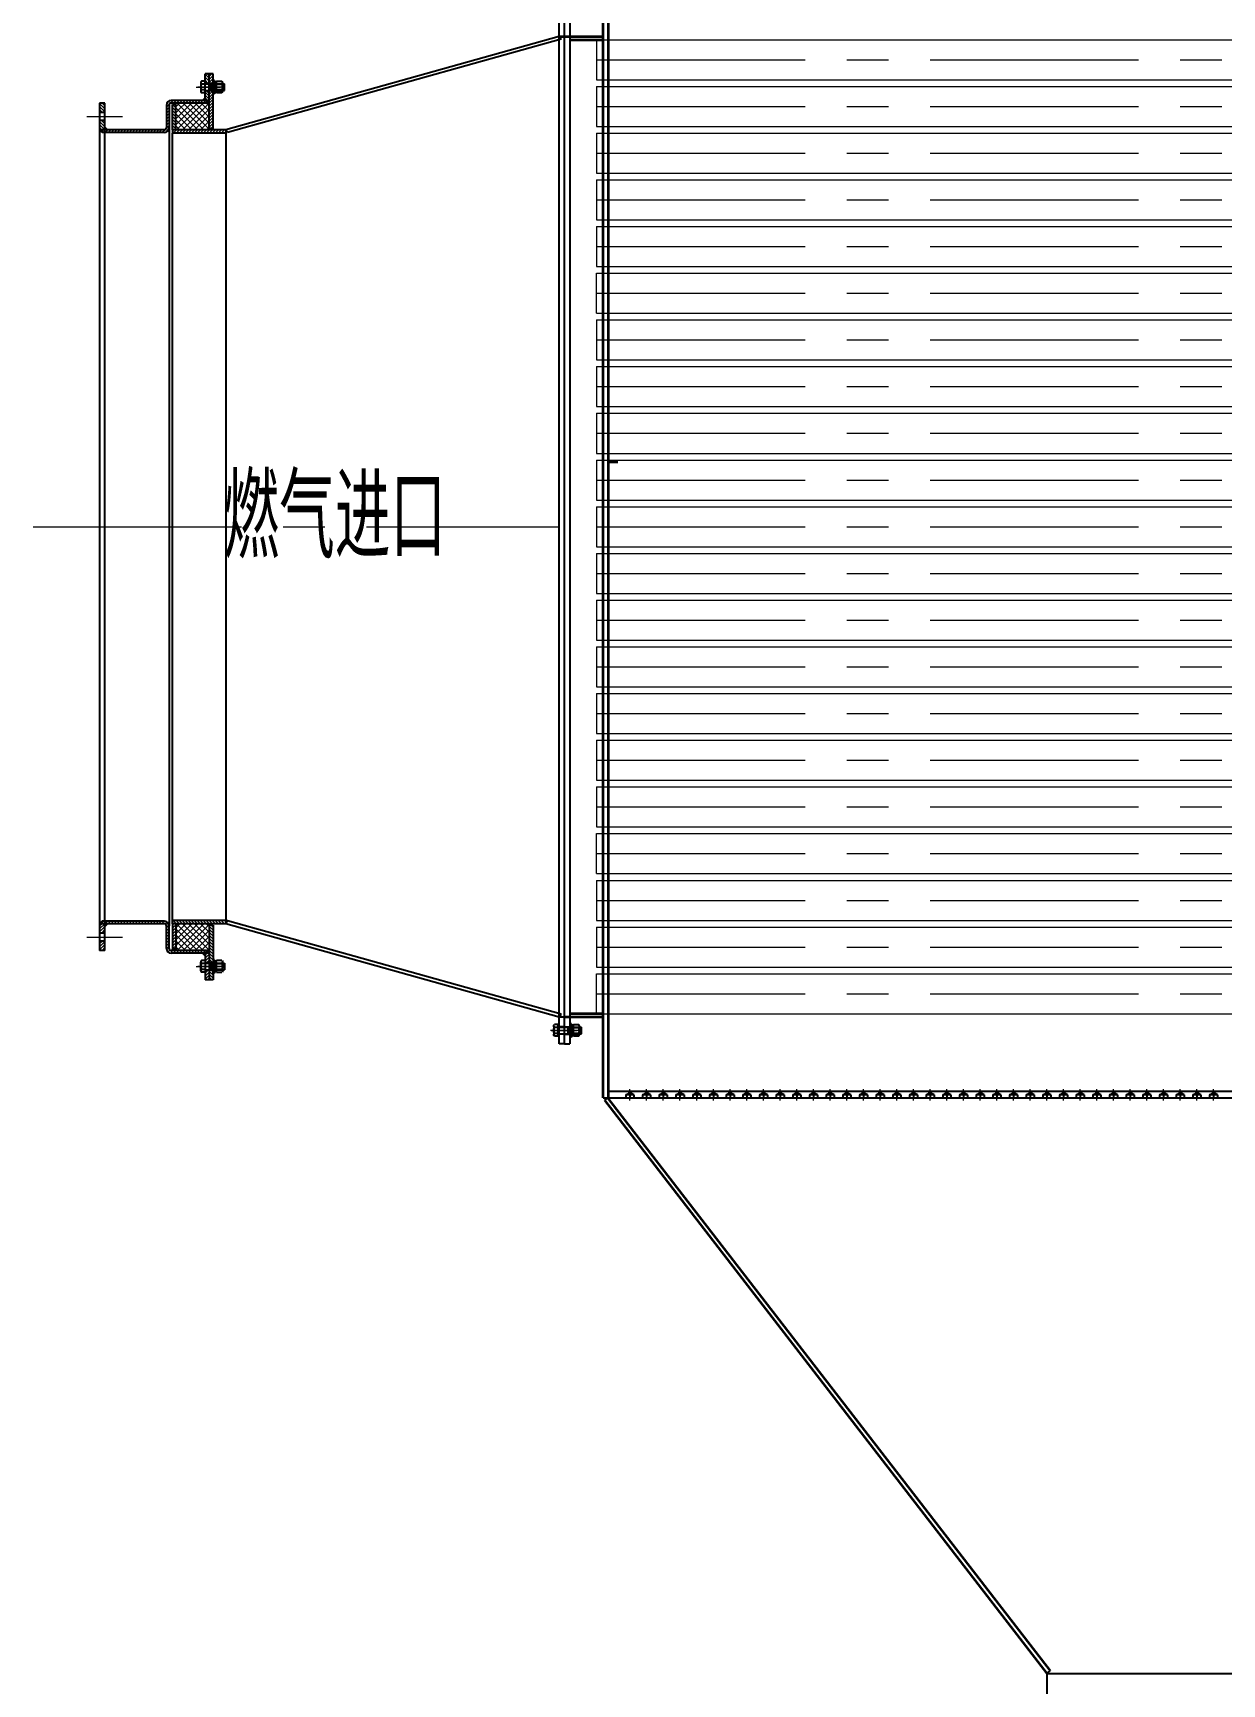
# Model space of a CAD drawing. Header units: millimetres. Extents: x -5488 to 14225, y -250 to 10250.
# Drawn here: x 5957 to 7739, y 1712 to 4187 of the extents above; entities that cross this region are included whole.
import ezdxf

# ---------------------------------------------------------------- set-up
doc = ezdxf.new("R2010")
doc.units = ezdxf.units.MM
doc.header["$LTSCALE"] = 250
doc.linetypes.add('CENTER', pattern=[2, 1.25, -0.25, 0.25, -0.25])
doc.linetypes.add('DASHED', pattern=[0.75, 0.5, -0.25])
doc.layers.get('0').update_dxf_attribs({"lineweight": 25})
for name, color, linetype, lineweight in [('1轮廓实线层', 7, 'Continuous', 25), ('2细线层', 4, 'Continuous', 9), ('3中心线层', 1, 'CENTER', 15), ('4虚线层', 6, 'DASHED', 9), ('5剖面线层', 2, 'Continuous', 9), ('6文字层', 3, 'Continuous', 20), ('EB0', 7, 'Continuous', 35)]:
    doc.layers.add(name, color=color, linetype=linetype, lineweight=lineweight)
doc.styles.add('PC_TEXTSTYLE', font='isocp.shx', dxfattribs={"width": 0.8, "bigfont": 'hzfs.shx'})
pattern_1 = [(45, (5, -105), (-2.245064, 2.245064), [])]
pattern_2 = [(135, (5, -105), (-2.245064, -2.245064), [])]
pattern_3 = [(315, (5, 6998.0725), (-2.245064, -2.245064), [])]
pattern_4 = [(225, (5, 6998.0725), (-2.245064, 2.245064), [])]

# ---------------------------------------------------------------- blocks, each defined once
blk = doc.blocks.new('*U437')
at = {"layer": '1轮廓实线层'}
for p, q in [((-10, -2), (-10, 0)), ((-10, 0), (0, 0)), ((10, 0), (0, 0)), ((10, -2), (10, 0)), ((0, -2), (-10, -2)), ((0, -2), (10, -2))]:
    blk.add_line(p, q, dxfattribs=at)
at = {"layer": '3中心线层'}
blk.add_line((0, -4.1), (0, 1.8), dxfattribs=at)
at = {"layer": '4虚线层'}
for p, q in [((-5.5, -2), (-5.5, 0)), ((5.5, -2), (5.5, 0))]:
    blk.add_line(p, q, dxfattribs=at)
blk = doc.blocks.new('*U438')
blk.add_line((-7.7, -2.6), (-7.7, -1.3))
at = {"layer": '1轮廓实线层'}
for p, q in [((-7.7, -2.6), (-7.7, 0)), ((-7.7, 0), (0.6, 0)), ((0, -2.6), (-0.7, 0)), ((7.7, 0), (0.6, 0)), ((0.6, 0), (1.3, -2.6)), ((7.7, -2.6), (7.7, 0)), ((0, -2.6), (-7.7, -2.6)), ((0, -2.6), (7.7, -2.6))]:
    blk.add_line(p, q, dxfattribs=at)
at = {"layer": '3中心线层'}
blk.add_line((0, -4.7), (0, 2.1), dxfattribs=at)
at = {"layer": '4虚线层'}
for p, q in [((-5.1, -2.6), (-5.1, 0)), ((5.1, -2.6), (5.1, 0))]:
    blk.add_line(p, q, dxfattribs=at)
blk = doc.blocks.new('*U439')
for p, q in [((-6.6, 0), (6.6, 0)), ((-8.8, -8.8), (-8.8, -0.7)), ((6.6, -9.5), (-6.6, -9.5)), ((-4.4, -8.8), (-4.4, -0.7)), ((4.4, -8.8), (4.4, -0.7)), ((8.8, -0.7), (8.8, -8.8))]:
    blk.add_line(p, q)
for centre, radius, start, end in [((-6.6, -3.7), 3.75, 54.0904, 125.9096), ((-6.6, -5.8), 3.75, 234.0904, 305.9096), ((0, -13.9), 13.9, 71.5934, 108.4066), ((0, 4.4), 13.9, 251.5934, 288.4066), ((6.6, -3.7), 3.75, 54.0904, 125.9096), ((6.6, -5.8), 3.75, 234.0904, 305.9096)]:
    blk.add_arc(centre, radius, start, end)
at = {"layer": '3中心线层'}
blk.add_line((0, -9.5), (0, 0), dxfattribs=at)
blk = doc.blocks.new('axx')
at = {"layer": '1轮廓实线层'}
for p, q in [((6634.3, 4411.5), (6634.3, 4418.1)), ((6634.3, 4404.9), (6634.3, 4411.5)), ((6640.7, 4420.3), (6635.3, 4420.3)), ((6640.7, 4415.9), (6635.3, 4415.9)), ((6640.7, 4407.1), (6635.3, 4407.1)), ((6640.7, 4420.3), (6640.7, 4402.7)), ((6640.7, 4416.5), (6675.7, 4416.5)), ((6640.7, 4406.5), (6675.7, 4406.5)), ((6655.7, 4416.5), (6655.7, 4406.5)), ((6675.7, 4416.5), (6675.7, 4406.5)), ((6640.7, 4402.7), (6635.3, 4402.7))]:
    blk.add_line(p, q, dxfattribs=at)
for centre, radius, start, end in [((6637.3, 4418.1), 3, 132.8267, 227.1733), ((6644.8, 4411.5), 10.6, 155.3704, 204.6296), ((6637.3, 4404.9), 3, 132.8267, 227.1733)]:
    blk.add_arc(centre, radius, start, end, dxfattribs=at)
at = {"layer": '2细线层'}
for p, q in [((6655.7, 4415.5), (6675.7, 4415.5)), ((6655.7, 4407.5), (6675.7, 4407.5))]:
    blk.add_line(p, q, dxfattribs=at)
at = {"layer": '3中心线层'}
for p, q in [((6657.9, 4411.5), (6629.7, 4411.5)), ((6657.9, 4411.5), (6629.7, 4411.5)), ((6657.9, 4411.5), (6629.7, 4411.5)), ((6657.9, 4411.5), (6629.7, 4411.5)), ((6630.4, 4411.5), (6669.5, 4411.5)), ((6641.5, 4411.5), (6669.6, 4411.5)), ((6641.5, 4411.5), (6669.6, 4411.5)), ((6641.5, 4411.5), (6669.6, 4411.5)), ((6641.5, 4411.5), (6669.6, 4411.5))]:
    blk.add_line(p, q, dxfattribs=at)
at = {"layer": '4虚线层'}
for p, q in [((6650.7, 4417.5), (6640.7, 4417.5)), ((6650.7, 4417.5), (6640.7, 4417.5)), ((6650.7, 4405.5), (6640.7, 4405.5)), ((6650.7, 4405.5), (6640.7, 4405.5)), ((6650.7, 4417.5), (6658.7, 4417.5)), ((6650.7, 4417.5), (6658.7, 4417.5)), ((6650.7, 4405.5), (6658.7, 4405.5)), ((6650.7, 4405.5), (6658.7, 4405.5))]:
    blk.add_line(p, q, dxfattribs=at)
at = {"xscale": -1, "rotation": 90}
for name, p in [('*U437', (6658.7, 4411.5)), ('*U438', (6660.7, 4411.5)), ('*U439', (6663.3, 4411.5))]:
    blk.add_blockref(name, p, dxfattribs=at)

msp = doc.modelspace()

# ---------------------------------------------------------------- hatches: boundary and pattern name
at = {"layer": '2细线层'}
h = msp.add_hatch(dxfattribs=at)
h.set_pattern_fill('ANSI37', color=256, scale=2, style=0)
h.set_pattern_definition([(45, (5, -105), (-4.490128, 4.490128), []), (135, (5, -105), (-4.490128, -4.490128), [])])
h.paths.add_polyline_path([(6220.69, 4041.54), (6220.69, 4043.54), (6220.69, 4081.54), (6216.69, 4081.54), (6191.02, 4081.54), (6177.52, 4073.49), (6170.69, 4069.22), (6170.69, 4041.54)])
h.paths.add_polyline_path([(6188.38, 4081.54), (6170.69, 4081.54), (6170.69, 4079.54), (6170.69, 4070.46)], flags=17)
h.paths.add_polyline_path([(6190.37, 4081.54), (6188.38, 4081.54), (6170.69, 4070.46), (6170.69, 4069.42), (6177.52, 4073.49)])
h.paths.add_polyline_path([(6191.02, 4081.54), (6190.37, 4081.54), (6177.52, 4073.49)], flags=17)
h = msp.add_hatch(dxfattribs=at)
h.set_pattern_fill('ANSI37', color=256, scale=2, style=0)
h.set_pattern_definition([(315, (5, 6998.0725), (-4.490128, -4.490128), []), (225, (5, 6998.0725), (-4.490128, 4.490128), [])])
h.paths.add_polyline_path([(6220.69, 2851.54), (6220.69, 2849.54), (6220.69, 2811.54), (6216.69, 2811.54), (6191.02, 2811.54), (6177.52, 2819.58), (6170.69, 2823.86), (6170.69, 2851.54)])
h.paths.add_polyline_path([(6188.38, 2811.54), (6170.69, 2811.54), (6170.69, 2813.54), (6170.69, 2822.62)], flags=17)
h.paths.add_polyline_path([(6190.37, 2811.54), (6188.38, 2811.54), (6170.69, 2822.62), (6170.69, 2823.65), (6177.52, 2819.58)])
h.paths.add_polyline_path([(6191.02, 2811.54), (6190.37, 2811.54), (6177.52, 2819.58)], flags=17)
at = {"layer": '5剖面线层'}
h = msp.add_hatch(dxfattribs=at)
h.set_pattern_fill('ANSI31', color=256, angle=90, style=0)
h.set_pattern_definition(pattern_2)
h.paths.add_polyline_path([(6220.69, 4099.22), (6214.69, 4095.64), (6214.69, 4085.54), (6220.69, 4085.54)])
h.paths.add_polyline_path([(6220.69, 4099.22), (6220.69, 4099.54), (6219.11, 4099.54), (6214.69, 4096.77), (6214.69, 4096.74), (6214.69, 4095.64)])
h.paths.add_polyline_path([(6219.11, 4099.54), (6217.12, 4099.54), (6214.69, 4098.02), (6214.69, 4096.77)], flags=17)
h.paths.add_polyline_path([(6217.12, 4099.54), (6214.69, 4099.54), (6214.69, 4098.02)], flags=16)
h.paths.add_polyline_path([(6220.69, 4125.54), (6214.69, 4125.54), (6214.69, 4111.54), (6220.69, 4111.54)])
h = msp.add_hatch(dxfattribs=at)
h.set_pattern_fill('ANSI31', color=256, style=0)
h.set_pattern_definition(pattern_1)
h.paths.add_polyline_path([(6226.69, 4125.54), (6220.69, 4125.54), (6220.69, 4111.54), (6224.69, 4111.54), (6226.69, 4111.54), (6226.69, 4115.54)])
h.paths.add_polyline_path([(6226.69, 4099.54), (6224.69, 4099.54), (6220.93, 4099.54), (6220.69, 4099.4), (6220.69, 4043.54), (6226.69, 4043.54)])
h = msp.add_hatch(dxfattribs=at)
h.set_pattern_fill('ANSI31', color=256, style=0)
h.set_pattern_definition(pattern_1)
h.paths.add_polyline_path([(6160.69, 4044.54), (6160.69, 4062.95), (6156.69, 4060.45), (6156.69, 4044.54, -0.4142136), (6153.69, 4041.54), (6126.49, 4041.54), (6120.11, 4037.54), (6153.69, 4037.54, 0.4142136)])
h.paths.add_polyline_path([(6123.9, 4041.54), (6064.69, 4041.54), (6064.69, 4037.54), (6117.19, 4037.54)])
h.paths.add_polyline_path([(6126.49, 4041.54), (6124.52, 4041.54), (6118.14, 4037.54), (6120.11, 4037.54)])
h.paths.add_polyline_path([(6124.52, 4041.54), (6123.9, 4041.54), (6117.19, 4037.54), (6118.14, 4037.54)])
h.paths.add_polyline_path([(6160.69, 4078.54, -0.4142136), (6163.69, 4081.54), (6188.38, 4081.54), (6194.77, 4085.54), (6163.69, 4085.54, 0.4142136), (6156.69, 4078.54), (6156.69, 4061.69), (6160.69, 4064.19)])
h.paths.add_polyline_path([(6216.69, 4085.54), (6197.73, 4085.54), (6191.02, 4081.54), (6216.69, 4081.54)])
h.paths.add_polyline_path([(6196.76, 4085.54), (6194.77, 4085.54), (6188.38, 4081.54), (6190.37, 4081.54)])
h.paths.add_polyline_path([(6197.73, 4085.54), (6196.76, 4085.54), (6190.37, 4081.54), (6191.02, 4081.54)])
h.paths.add_polyline_path([(6160.69, 4062.95), (6160.69, 4063.46), (6156.69, 4061.08), (6156.69, 4060.45)])
h.paths.add_polyline_path([(6160.69, 4063.46), (6160.69, 4064.19), (6156.69, 4061.69), (6156.69, 4061.08)])
for points in [[(6210.69, 4085.54), (6214.69, 4085.54), (6214.69, 4089.54)], [(6216.69, 4081.54), (6220.69, 4085.54), (6216.69, 4085.54)], [(6060.69, 4041.54), (6056.69, 4041.54), (6060.69, 4037.54)], [(6064.69, 4041.54), (6068.69, 4041.54), (6064.69, 4045.54)], [(6060.69, 2855.54), (6056.69, 2851.54), (6060.69, 2851.54)], [(6064.69, 2851.54), (6068.69, 2851.54), (6064.69, 2847.54)], [(6210.69, 2807.54), (6214.69, 2807.54), (6214.69, 2803.54)], [(6216.69, 2807.54), (6220.69, 2807.54), (6216.69, 2811.54)]]:
    msp.add_hatch(color=256, dxfattribs=at).paths.add_polyline_path(points)
h = msp.add_hatch(dxfattribs=at)
h.set_pattern_fill('ANSI31', color=256, angle=90, style=0)
h.set_pattern_definition(pattern_2)
h.paths.add_polyline_path([(6064.69, 4055.54), (6056.69, 4055.54), (6056.69, 4041.54), (6064.69, 4041.54), (6064.69, 4045.54)])
h.paths.add_polyline_path([(6064.69, 4081.54), (6056.69, 4081.54), (6056.69, 4067.54), (6064.69, 4067.54)])
h = msp.add_hatch(dxfattribs=at)
h.set_pattern_fill('ANSI31', color=256, angle=90, style=0)
h.set_pattern_definition(pattern_2)
h.paths.add_polyline_path([(6170.69, 4079.54), (6165.69, 4079.54), (6165.69, 4041.54), (6170.69, 4041.54)])
h = msp.add_hatch(dxfattribs=at)
h.set_pattern_fill('ANSI31', color=256, style=0)
h.set_pattern_definition(pattern_1)
h.paths.add_polyline_path([(6165.69, 4041.54), (6165.69, 4036.54), (6245.69, 4036.54), (6245.69, 4041.54)])
h = msp.add_hatch(dxfattribs=at)
h.set_pattern_fill('ANSI31', color=256, angle=90, style=0)
h.set_pattern_definition(pattern_4)
h.paths.add_polyline_path([(6064.69, 2837.54), (6056.69, 2837.54), (6056.69, 2851.54), (6064.69, 2851.54), (6064.69, 2847.54)])
h.paths.add_polyline_path([(6064.69, 2811.54), (6056.69, 2811.54), (6056.69, 2825.54), (6064.69, 2825.54)])
h = msp.add_hatch(dxfattribs=at)
h.set_pattern_fill('ANSI31', color=256, style=0)
h.set_pattern_definition(pattern_3)
h.paths.add_polyline_path([(6160.69, 2848.54), (6160.69, 2830.12), (6156.69, 2832.62), (6156.69, 2848.54, 0.4142136), (6153.69, 2851.54), (6126.49, 2851.54), (6120.11, 2855.54), (6153.69, 2855.54, -0.4142136)])
h.paths.add_polyline_path([(6123.9, 2851.54), (6064.69, 2851.54), (6064.69, 2855.54), (6117.19, 2855.54)])
h.paths.add_polyline_path([(6126.49, 2851.54), (6124.52, 2851.54), (6118.14, 2855.54), (6120.11, 2855.54)])
h.paths.add_polyline_path([(6124.52, 2851.54), (6123.9, 2851.54), (6117.19, 2855.54), (6118.14, 2855.54)])
h.paths.add_polyline_path([(6160.69, 2814.54, 0.4142136), (6163.69, 2811.54), (6188.38, 2811.54), (6194.77, 2807.54), (6163.69, 2807.54, -0.4142136), (6156.69, 2814.54), (6156.69, 2831.38), (6160.69, 2828.88)])
h.paths.add_polyline_path([(6216.69, 2807.54), (6197.73, 2807.54), (6191.02, 2811.54), (6216.69, 2811.54)])
h.paths.add_polyline_path([(6196.76, 2807.54), (6194.77, 2807.54), (6188.38, 2811.54), (6190.37, 2811.54)])
h.paths.add_polyline_path([(6197.73, 2807.54), (6196.76, 2807.54), (6190.37, 2811.54), (6191.02, 2811.54)])
h.paths.add_polyline_path([(6160.69, 2830.12), (6160.69, 2829.61), (6156.69, 2831.99), (6156.69, 2832.62)])
h.paths.add_polyline_path([(6160.69, 2829.61), (6160.69, 2828.88), (6156.69, 2831.38), (6156.69, 2831.99)])
h = msp.add_hatch(dxfattribs=at)
h.set_pattern_fill('ANSI31', color=256, style=0)
h.set_pattern_definition(pattern_3)
h.paths.add_polyline_path([(6245.69, 2851.54), (6165.69, 2851.54), (6165.69, 2856.54), (6245.69, 2856.54)])
h = msp.add_hatch(dxfattribs=at)
h.set_pattern_fill('ANSI31', color=256, angle=90, style=0)
h.set_pattern_definition(pattern_4)
h.paths.add_polyline_path([(6170.69, 2813.54), (6165.69, 2813.54), (6165.69, 2851.54), (6170.69, 2851.54)])
h = msp.add_hatch(dxfattribs=at)
h.set_pattern_fill('ANSI31', color=256, style=0)
h.set_pattern_definition(pattern_3)
h.paths.add_polyline_path([(6226.69, 2767.54), (6220.69, 2767.54), (6220.69, 2781.54), (6224.69, 2781.54), (6226.69, 2781.54), (6226.69, 2777.54)])
h.paths.add_polyline_path([(6226.69, 2793.54), (6224.69, 2793.54), (6221.23, 2793.54), (6220.69, 2793.85), (6220.69, 2849.54), (6226.69, 2849.54)])
h = msp.add_hatch(dxfattribs=at)
h.set_pattern_fill('ANSI31', color=256, angle=90, style=0)
h.set_pattern_definition(pattern_4)
h.paths.add_polyline_path([(6220.69, 2793.85), (6214.69, 2797.43), (6214.69, 2807.54), (6220.69, 2807.54)])
h.paths.add_polyline_path([(6220.69, 2793.85), (6220.69, 2793.54), (6219.11, 2793.54), (6214.69, 2796.3), (6214.69, 2796.33), (6214.69, 2797.43)])
h.paths.add_polyline_path([(6219.11, 2793.54), (6217.12, 2793.54), (6214.69, 2795.05), (6214.69, 2796.3)], flags=17)
h.paths.add_polyline_path([(6217.12, 2793.54), (6214.69, 2793.54), (6214.69, 2795.05)], flags=16)
h.paths.add_polyline_path([(6220.69, 2767.54), (6214.69, 2767.54), (6214.69, 2781.54), (6220.69, 2781.54)])

# ---------------------------------------------------------------- linework, layer by layer
for p, q in [((6745.69, 2671.54), (6745.69, 4221.54)), ((6753.69, 2671.54), (6753.69, 4221.54)), ((6753.69, 2671.54), (6753.69, 4221.54)), ((6761.69, 4221.54), (6761.69, 2671.54)), ((6745.69, 4181.54), (6245.69, 4041.54)), ((6748.31, 4177.27), (6248.31, 4037.27)), ((6745.69, 4181.54), (6748.31, 4177.27)), ((6220.69, 4125.54), (6214.69, 4125.54)), ((6214.69, 4085.54), (6214.69, 4125.54)), ((6220.69, 4043.54), (6220.69, 4125.54)), ((6226.69, 4125.54), (6220.69, 4125.54)), ((6226.69, 4043.54), (6226.69, 4125.54)), ((6220.69, 4085.54), (6163.69, 4085.54)), ((6214.69, 4089.54), (6210.69, 4085.54)), ((6214.69, 4085.54), (6214.69, 4089.54)), ((6216.69, 4085.54), (6216.69, 4081.54)), ((6216.69, 4081.54), (6220.69, 4085.54)), ((6064.69, 4081.54), (6056.69, 4081.54)), ((6056.69, 4081.54), (6056.69, 2811.54)), ((6064.69, 2811.54), (6064.69, 4081.54)), ((6156.69, 4078.54), (6156.69, 4044.54)), ((6160.69, 4078.54), (6160.69, 4044.54)), ((6216.69, 4081.54), (6163.69, 4081.54)), ((6165.69, 4041.54), (6165.69, 4079.54)), ((6170.69, 4079.54), (6165.69, 4079.54)), ((6170.69, 4079.54), (6170.69, 4081.54)), ((6170.69, 4041.54), (6170.69, 4079.54)), ((6216.69, 4081.54), (6220.69, 4081.54)), ((6064.69, 4041.54), (6056.69, 4041.54)), ((6060.69, 4037.54), (6056.69, 4041.54)), ((6060.69, 4041.54), (6060.69, 4037.54)), ((6153.69, 4041.54), (6060.69, 4041.54)), ((6153.69, 4037.54), (6060.69, 4037.54)), ((6064.69, 4041.54), (6064.69, 4045.54)), ((6064.69, 4045.54), (6068.69, 4041.54)), ((6160.69, 4044.54), (6160.69, 2848.54)), ((6245.69, 4041.54), (6165.69, 4041.54)), ((6165.69, 4041.54), (6165.69, 4036.54)), ((6245.69, 4036.54), (6165.69, 4036.54)), ((6165.69, 2856.54), (6165.69, 4036.54)), ((6226.69, 4043.54), (6220.69, 4043.54)), ((6220.69, 4043.54), (6220.69, 4041.54)), ((6245.69, 4041.54), (6245.69, 2851.54)), ((6248.31, 4037.27), (6245.69, 4041.54)), ((6060.69, 2855.54), (6056.69, 2851.54)), ((6064.69, 2851.54), (6056.69, 2851.54)), ((6153.69, 2855.54), (6060.69, 2855.54)), ((6060.69, 2851.54), (6060.69, 2855.54)), ((6153.69, 2851.54), (6060.69, 2851.54)), ((6064.69, 2851.54), (6064.69, 2847.54)), ((6064.69, 2847.54), (6068.69, 2851.54)), ((6156.69, 2814.54), (6156.69, 2848.54)), ((6160.69, 2814.54), (6160.69, 2848.54)), ((6245.69, 2856.54), (6165.69, 2856.54)), ((6245.69, 2856.54), (6165.69, 2856.54)), ((6165.69, 2851.54), (6165.69, 2856.54)), ((6245.69, 2856.54), (6165.69, 2856.54)), ((6245.69, 2851.54), (6165.69, 2851.54)), ((6245.69, 2851.54), (6165.69, 2851.54)), ((6165.69, 2851.54), (6165.69, 2813.54)), ((6170.69, 2851.54), (6170.69, 2813.54)), ((6220.69, 2849.54), (6220.69, 2851.54)), ((6226.69, 2849.54), (6220.69, 2849.54)), ((6220.69, 2849.54), (6220.69, 2767.54)), ((6226.69, 2849.54), (6226.69, 2767.54)), ((6248.31, 2855.8), (6245.69, 2856.54)), ((6245.69, 2851.54), (6248.31, 2855.8)), ((6745.69, 2711.54), (6245.69, 2851.54)), ((6748.31, 2715.8), (6248.31, 2855.8)), ((6064.69, 2811.54), (6056.69, 2811.54)), ((6216.69, 2811.54), (6163.69, 2811.54)), ((6220.69, 2807.54), (6163.69, 2807.54)), ((6170.69, 2813.54), (6165.69, 2813.54)), ((6170.69, 2813.54), (6170.69, 2811.54)), ((6214.69, 2803.54), (6210.69, 2807.54)), ((6214.69, 2807.54), (6214.69, 2767.54)), ((6214.69, 2807.54), (6214.69, 2803.54)), ((6216.69, 2807.54), (6216.69, 2811.54)), ((6216.69, 2811.54), (6220.69, 2807.54)), ((6216.69, 2811.54), (6220.69, 2811.54)), ((6220.69, 2767.54), (6214.69, 2767.54)), ((6226.69, 2767.54), (6220.69, 2767.54)), ((6745.69, 2711.54), (6748.31, 2715.8)), ((6753.69, 2711.54), (6745.69, 2711.54)), ((6753.69, 2671.54), (6745.69, 2671.54)), ((6753.69, 2671.54), (6761.69, 2671.54)), ((6819.69, 2600.54), (8783.69, 2600.54)), ((6850.44, 2597.54), (6850.44, 2600.54)), ((6851.69, 2600.54), (6851.69, 2590.54)), ((6852.94, 2597.54), (6852.94, 2600.54)), ((6875.44, 2597.54), (6875.44, 2600.54)), ((6876.69, 2600.54), (6876.69, 2590.54)), ((6877.94, 2597.54), (6877.94, 2600.54)), ((6900.44, 2597.54), (6900.44, 2600.54)), ((6901.69, 2600.54), (6901.69, 2590.54)), ((6902.94, 2597.54), (6902.94, 2600.54)), ((6925.44, 2597.54), (6925.44, 2600.54)), ((6926.69, 2600.54), (6926.69, 2590.54)), ((6927.94, 2597.54), (6927.94, 2600.54)), ((6950.44, 2597.54), (6950.44, 2600.54)), ((6951.69, 2600.54), (6951.69, 2590.54)), ((6952.94, 2597.54), (6952.94, 2600.54)), ((6975.44, 2597.54), (6975.44, 2600.54)), ((6976.69, 2600.54), (6976.69, 2590.54)), ((6977.94, 2597.54), (6977.94, 2600.54)), ((7000.44, 2597.54), (7000.44, 2600.54)), ((7001.69, 2600.54), (7001.69, 2590.54)), ((7002.94, 2597.54), (7002.94, 2600.54)), ((7025.44, 2597.54), (7025.44, 2600.54)), ((7026.69, 2600.54), (7026.69, 2590.54)), ((7027.94, 2597.54), (7027.94, 2600.54)), ((7050.44, 2597.54), (7050.44, 2600.54)), ((7051.69, 2600.54), (7051.69, 2590.54)), ((7052.94, 2597.54), (7052.94, 2600.54)), ((7075.44, 2597.54), (7075.44, 2600.54)), ((7076.69, 2600.54), (7076.69, 2590.54)), ((7077.94, 2597.54), (7077.94, 2600.54)), ((7100.44, 2597.54), (7100.44, 2600.54)), ((7101.69, 2600.54), (7101.69, 2590.54)), ((7102.94, 2597.54), (7102.94, 2600.54)), ((7125.44, 2597.54), (7125.44, 2600.54)), ((7126.69, 2600.54), (7126.69, 2590.54)), ((7127.94, 2597.54), (7127.94, 2600.54)), ((7150.44, 2597.54), (7150.44, 2600.54)), ((7151.69, 2600.54), (7151.69, 2590.54)), ((7152.94, 2597.54), (7152.94, 2600.54)), ((7175.44, 2597.54), (7175.44, 2600.54)), ((7176.69, 2600.54), (7176.69, 2590.54)), ((7177.94, 2597.54), (7177.94, 2600.54)), ((7200.44, 2597.54), (7200.44, 2600.54)), ((7201.69, 2600.54), (7201.69, 2590.54)), ((7202.94, 2597.54), (7202.94, 2600.54)), ((7225.44, 2597.54), (7225.44, 2600.54)), ((7226.69, 2600.54), (7226.69, 2590.54)), ((7227.94, 2597.54), (7227.94, 2600.54)), ((7250.44, 2597.54), (7250.44, 2600.54)), ((7251.69, 2600.54), (7251.69, 2590.54)), ((7252.94, 2597.54), (7252.94, 2600.54)), ((7275.44, 2597.54), (7275.44, 2600.54)), ((7276.69, 2600.54), (7276.69, 2590.54)), ((7277.94, 2597.54), (7277.94, 2600.54)), ((7300.44, 2597.54), (7300.44, 2600.54)), ((7301.69, 2600.54), (7301.69, 2590.54)), ((7302.94, 2597.54), (7302.94, 2600.54)), ((7325.44, 2597.54), (7325.44, 2600.54)), ((7326.69, 2600.54), (7326.69, 2590.54)), ((7327.94, 2597.54), (7327.94, 2600.54)), ((7350.44, 2597.54), (7350.44, 2600.54)), ((7351.69, 2600.54), (7351.69, 2590.54)), ((7352.94, 2597.54), (7352.94, 2600.54)), ((7375.44, 2597.54), (7375.44, 2600.54)), ((7376.69, 2600.54), (7376.69, 2590.54)), ((7377.94, 2597.54), (7377.94, 2600.54)), ((7400.44, 2597.54), (7400.44, 2600.54)), ((7401.69, 2600.54), (7401.69, 2590.54)), ((7402.94, 2597.54), (7402.94, 2600.54)), ((7425.44, 2597.54), (7425.44, 2600.54)), ((7426.69, 2600.54), (7426.69, 2590.54)), ((7427.94, 2597.54), (7427.94, 2600.54)), ((7450.44, 2597.54), (7450.44, 2600.54)), ((7451.69, 2600.54), (7451.69, 2590.54)), ((7452.94, 2597.54), (7452.94, 2600.54)), ((7475.44, 2597.54), (7475.44, 2600.54)), ((7476.69, 2600.54), (7476.69, 2590.54)), ((7477.94, 2597.54), (7477.94, 2600.54)), ((7500.44, 2597.54), (7500.44, 2600.54)), ((7501.69, 2600.54), (7501.69, 2590.54)), ((7502.94, 2597.54), (7502.94, 2600.54)), ((7525.44, 2597.54), (7525.44, 2600.54)), ((7526.69, 2600.54), (7526.69, 2590.54)), ((7527.94, 2597.54), (7527.94, 2600.54)), ((7550.44, 2597.54), (7550.44, 2600.54)), ((7551.69, 2600.54), (7551.69, 2590.54)), ((7552.94, 2597.54), (7552.94, 2600.54)), ((7575.44, 2597.54), (7575.44, 2600.54)), ((7576.69, 2600.54), (7576.69, 2590.54)), ((7577.94, 2597.54), (7577.94, 2600.54)), ((7600.44, 2597.54), (7600.44, 2600.54)), ((7601.69, 2600.54), (7601.69, 2590.54)), ((7602.94, 2597.54), (7602.94, 2600.54)), ((7625.44, 2597.54), (7625.44, 2600.54)), ((7626.69, 2600.54), (7626.69, 2590.54)), ((7627.94, 2597.54), (7627.94, 2600.54)), ((7650.44, 2597.54), (7650.44, 2600.54)), ((7651.69, 2600.54), (7651.69, 2590.54)), ((7652.94, 2597.54), (7652.94, 2600.54)), ((7675.44, 2597.54), (7675.44, 2600.54)), ((7676.69, 2600.54), (7676.69, 2590.54)), ((7677.94, 2597.54), (7677.94, 2600.54)), ((7700.44, 2597.54), (7700.44, 2600.54)), ((7701.69, 2600.54), (7701.69, 2590.54)), ((7702.94, 2597.54), (7702.94, 2600.54)), ((7725.44, 2597.54), (7725.44, 2600.54)), ((7726.69, 2600.54), (7726.69, 2590.54)), ((7727.94, 2597.54), (7727.94, 2600.54)), ((6811.69, 2590.54), (8791.69, 2590.54)), ((6818.12, 2590.54), (6813.4, 2586.84)), ((6845.69, 2594.79), (6845.69, 2590.54)), ((6857.69, 2594.79), (6845.69, 2594.79)), ((6852.94, 2597.54), (6850.44, 2597.54)), ((6857.69, 2594.79), (6857.69, 2590.54)), ((6870.69, 2594.79), (6870.69, 2590.54)), ((6882.69, 2594.79), (6870.69, 2594.79)), ((6877.94, 2597.54), (6875.44, 2597.54)), ((6882.69, 2594.79), (6882.69, 2590.54)), ((6895.69, 2594.79), (6895.69, 2590.54)), ((6907.69, 2594.79), (6895.69, 2594.79)), ((6902.94, 2597.54), (6900.44, 2597.54)), ((6907.69, 2594.79), (6907.69, 2590.54)), ((6920.69, 2594.79), (6920.69, 2590.54)), ((6932.69, 2594.79), (6920.69, 2594.79)), ((6927.94, 2597.54), (6925.44, 2597.54)), ((6932.69, 2594.79), (6932.69, 2590.54)), ((6945.69, 2594.79), (6945.69, 2590.54)), ((6957.69, 2594.79), (6945.69, 2594.79)), ((6952.94, 2597.54), (6950.44, 2597.54)), ((6957.69, 2594.79), (6957.69, 2590.54)), ((6970.69, 2594.79), (6970.69, 2590.54)), ((6982.69, 2594.79), (6970.69, 2594.79)), ((6977.94, 2597.54), (6975.44, 2597.54)), ((6982.69, 2594.79), (6982.69, 2590.54)), ((6995.69, 2594.79), (6995.69, 2590.54)), ((7007.69, 2594.79), (6995.69, 2594.79)), ((7002.94, 2597.54), (7000.44, 2597.54)), ((7007.69, 2594.79), (7007.69, 2590.54)), ((7020.69, 2594.79), (7020.69, 2590.54)), ((7032.69, 2594.79), (7020.69, 2594.79)), ((7027.94, 2597.54), (7025.44, 2597.54)), ((7032.69, 2594.79), (7032.69, 2590.54)), ((7045.69, 2594.79), (7045.69, 2590.54)), ((7057.69, 2594.79), (7045.69, 2594.79)), ((7052.94, 2597.54), (7050.44, 2597.54)), ((7057.69, 2594.79), (7057.69, 2590.54)), ((7070.69, 2594.79), (7070.69, 2590.54)), ((7082.69, 2594.79), (7070.69, 2594.79)), ((7077.94, 2597.54), (7075.44, 2597.54)), ((7082.69, 2594.79), (7082.69, 2590.54)), ((7095.69, 2594.79), (7095.69, 2590.54)), ((7107.69, 2594.79), (7095.69, 2594.79)), ((7102.94, 2597.54), (7100.44, 2597.54)), ((7107.69, 2594.79), (7107.69, 2590.54)), ((7120.69, 2594.79), (7120.69, 2590.54)), ((7132.69, 2594.79), (7120.69, 2594.79)), ((7127.94, 2597.54), (7125.44, 2597.54)), ((7132.69, 2594.79), (7132.69, 2590.54)), ((7145.69, 2594.79), (7145.69, 2590.54)), ((7157.69, 2594.79), (7145.69, 2594.79)), ((7152.94, 2597.54), (7150.44, 2597.54)), ((7157.69, 2594.79), (7157.69, 2590.54)), ((7170.69, 2594.79), (7170.69, 2590.54)), ((7182.69, 2594.79), (7170.69, 2594.79)), ((7177.94, 2597.54), (7175.44, 2597.54)), ((7182.69, 2594.79), (7182.69, 2590.54)), ((7195.69, 2594.79), (7195.69, 2590.54)), ((7207.69, 2594.79), (7195.69, 2594.79)), ((7202.94, 2597.54), (7200.44, 2597.54)), ((7207.69, 2594.79), (7207.69, 2590.54)), ((7220.69, 2594.79), (7220.69, 2590.54)), ((7232.69, 2594.79), (7220.69, 2594.79)), ((7227.94, 2597.54), (7225.44, 2597.54)), ((7232.69, 2594.79), (7232.69, 2590.54)), ((7245.69, 2594.79), (7245.69, 2590.54)), ((7257.69, 2594.79), (7245.69, 2594.79)), ((7252.94, 2597.54), (7250.44, 2597.54)), ((7257.69, 2594.79), (7257.69, 2590.54)), ((7270.69, 2594.79), (7270.69, 2590.54)), ((7282.69, 2594.79), (7270.69, 2594.79)), ((7277.94, 2597.54), (7275.44, 2597.54)), ((7282.69, 2594.79), (7282.69, 2590.54)), ((7295.69, 2594.79), (7295.69, 2590.54)), ((7307.69, 2594.79), (7295.69, 2594.79)), ((7302.94, 2597.54), (7300.44, 2597.54)), ((7307.69, 2594.79), (7307.69, 2590.54)), ((7320.69, 2594.79), (7320.69, 2590.54)), ((7332.69, 2594.79), (7320.69, 2594.79)), ((7327.94, 2597.54), (7325.44, 2597.54)), ((7332.69, 2594.79), (7332.69, 2590.54)), ((7345.69, 2594.79), (7345.69, 2590.54)), ((7357.69, 2594.79), (7345.69, 2594.79)), ((7352.94, 2597.54), (7350.44, 2597.54)), ((7357.69, 2594.79), (7357.69, 2590.54)), ((7370.69, 2594.79), (7370.69, 2590.54)), ((7382.69, 2594.79), (7370.69, 2594.79)), ((7377.94, 2597.54), (7375.44, 2597.54)), ((7382.69, 2594.79), (7382.69, 2590.54)), ((7395.69, 2594.79), (7395.69, 2590.54)), ((7407.69, 2594.79), (7395.69, 2594.79)), ((7402.94, 2597.54), (7400.44, 2597.54)), ((7407.69, 2594.79), (7407.69, 2590.54)), ((7420.69, 2594.79), (7420.69, 2590.54)), ((7432.69, 2594.79), (7420.69, 2594.79)), ((7427.94, 2597.54), (7425.44, 2597.54)), ((7432.69, 2594.79), (7432.69, 2590.54)), ((7445.69, 2594.79), (7445.69, 2590.54)), ((7457.69, 2594.79), (7445.69, 2594.79)), ((7452.94, 2597.54), (7450.44, 2597.54)), ((7457.69, 2594.79), (7457.69, 2590.54)), ((7470.69, 2594.79), (7470.69, 2590.54)), ((7482.69, 2594.79), (7470.69, 2594.79)), ((7477.94, 2597.54), (7475.44, 2597.54)), ((7482.69, 2594.79), (7482.69, 2590.54)), ((7495.69, 2594.79), (7495.69, 2590.54)), ((7507.69, 2594.79), (7495.69, 2594.79)), ((7502.94, 2597.54), (7500.44, 2597.54)), ((7507.69, 2594.79), (7507.69, 2590.54)), ((7520.69, 2594.79), (7520.69, 2590.54)), ((7532.69, 2594.79), (7520.69, 2594.79)), ((7527.94, 2597.54), (7525.44, 2597.54)), ((7532.69, 2594.79), (7532.69, 2590.54)), ((7545.69, 2594.79), (7545.69, 2590.54)), ((7557.69, 2594.79), (7545.69, 2594.79)), ((7552.94, 2597.54), (7550.44, 2597.54)), ((7557.69, 2594.79), (7557.69, 2590.54)), ((7570.69, 2594.79), (7570.69, 2590.54)), ((7582.69, 2594.79), (7570.69, 2594.79)), ((7577.94, 2597.54), (7575.44, 2597.54)), ((7582.69, 2594.79), (7582.69, 2590.54)), ((7595.69, 2594.79), (7595.69, 2590.54)), ((7607.69, 2594.79), (7595.69, 2594.79)), ((7602.94, 2597.54), (7600.44, 2597.54)), ((7607.69, 2594.79), (7607.69, 2590.54)), ((7620.69, 2594.79), (7620.69, 2590.54)), ((7632.69, 2594.79), (7620.69, 2594.79)), ((7627.94, 2597.54), (7625.44, 2597.54)), ((7632.69, 2594.79), (7632.69, 2590.54)), ((7645.69, 2594.79), (7645.69, 2590.54)), ((7657.69, 2594.79), (7645.69, 2594.79)), ((7652.94, 2597.54), (7650.44, 2597.54)), ((7657.69, 2594.79), (7657.69, 2590.54)), ((7670.69, 2594.79), (7670.69, 2590.54)), ((7682.69, 2594.79), (7670.69, 2594.79)), ((7677.94, 2597.54), (7675.44, 2597.54)), ((7682.69, 2594.79), (7682.69, 2590.54)), ((7695.69, 2594.79), (7695.69, 2590.54)), ((7707.69, 2594.79), (7695.69, 2594.79)), ((7702.94, 2597.54), (7700.44, 2597.54)), ((7707.69, 2594.79), (7707.69, 2590.54)), ((7720.69, 2594.79), (7720.69, 2590.54)), ((7732.69, 2594.79), (7720.69, 2594.79)), ((7727.94, 2597.54), (7725.44, 2597.54)), ((7732.69, 2594.79), (7732.69, 2590.54)), ((7476.69, 1727.77), (7481.42, 1731.47)), ((7476.69, 1727.77), (7476.69, 1677.77)), ((7476.69, 1727.77), (8126.69, 1727.77))]:
    msp.add_line(p, q)
at = {"layer": '1轮廓实线层'}
for p, q in [((6208.29, 4112.13), (6208.29, 4105.54)), ((6214.69, 4114.33), (6209.25, 4114.33)), ((6214.69, 4109.93), (6209.25, 4109.93)), ((6214.69, 4096.74), (6214.69, 4114.33)), ((6214.69, 4110.54), (6243.73, 4110.54)), ((6223.69, 4100.54), (6223.69, 4110.54)), ((6243.73, 4100.54), (6243.73, 4110.54)), ((6208.29, 4105.54), (6208.29, 4098.94)), ((6214.69, 4101.14), (6209.25, 4101.14)), ((6214.69, 4096.74), (6209.25, 4096.74)), ((6214.69, 4100.54), (6243.73, 4100.54)), ((6064.69, 4067.54), (6056.69, 4067.54)), ((6064.69, 4055.54), (6056.69, 4055.54)), ((6064.69, 2837.54), (6056.69, 2837.54)), ((6064.69, 2825.54), (6056.69, 2825.54)), ((6214.69, 2796.33), (6209.25, 2796.33)), ((6214.69, 2796.33), (6214.69, 2778.74)), ((6208.29, 2787.54), (6208.29, 2794.13)), ((6208.29, 2780.94), (6208.29, 2787.54)), ((6214.69, 2791.93), (6209.25, 2791.93)), ((6214.69, 2783.14), (6209.25, 2783.14)), ((6214.69, 2778.74), (6209.25, 2778.74)), ((6214.69, 2792.54), (6243.73, 2792.54)), ((6214.69, 2782.54), (6243.73, 2782.54)), ((6223.69, 2792.54), (6223.69, 2782.54)), ((6243.73, 2792.54), (6243.73, 2782.54)), ((6845.69, 2594.79), (6850.44, 2597.54)), ((6857.69, 2594.79), (6852.94, 2597.54)), ((6870.69, 2594.79), (6875.44, 2597.54)), ((6882.69, 2594.79), (6877.94, 2597.54)), ((6895.69, 2594.79), (6900.44, 2597.54)), ((6907.69, 2594.79), (6902.94, 2597.54)), ((6920.69, 2594.79), (6925.44, 2597.54)), ((6932.69, 2594.79), (6927.94, 2597.54)), ((6945.69, 2594.79), (6950.44, 2597.54)), ((6957.69, 2594.79), (6952.94, 2597.54)), ((6970.69, 2594.79), (6975.44, 2597.54)), ((6982.69, 2594.79), (6977.94, 2597.54)), ((6995.69, 2594.79), (7000.44, 2597.54)), ((7007.69, 2594.79), (7002.94, 2597.54)), ((7020.69, 2594.79), (7025.44, 2597.54)), ((7032.69, 2594.79), (7027.94, 2597.54)), ((7045.69, 2594.79), (7050.44, 2597.54)), ((7057.69, 2594.79), (7052.94, 2597.54)), ((7070.69, 2594.79), (7075.44, 2597.54)), ((7082.69, 2594.79), (7077.94, 2597.54)), ((7095.69, 2594.79), (7100.44, 2597.54)), ((7107.69, 2594.79), (7102.94, 2597.54)), ((7120.69, 2594.79), (7125.44, 2597.54)), ((7132.69, 2594.79), (7127.94, 2597.54)), ((7145.69, 2594.79), (7150.44, 2597.54)), ((7157.69, 2594.79), (7152.94, 2597.54)), ((7170.69, 2594.79), (7175.44, 2597.54)), ((7182.69, 2594.79), (7177.94, 2597.54)), ((7195.69, 2594.79), (7200.44, 2597.54)), ((7207.69, 2594.79), (7202.94, 2597.54)), ((7220.69, 2594.79), (7225.44, 2597.54)), ((7232.69, 2594.79), (7227.94, 2597.54)), ((7245.69, 2594.79), (7250.44, 2597.54)), ((7257.69, 2594.79), (7252.94, 2597.54)), ((7270.69, 2594.79), (7275.44, 2597.54)), ((7282.69, 2594.79), (7277.94, 2597.54)), ((7295.69, 2594.79), (7300.44, 2597.54)), ((7307.69, 2594.79), (7302.94, 2597.54)), ((7320.69, 2594.79), (7325.44, 2597.54)), ((7332.69, 2594.79), (7327.94, 2597.54)), ((7345.69, 2594.79), (7350.44, 2597.54)), ((7357.69, 2594.79), (7352.94, 2597.54)), ((7370.69, 2594.79), (7375.44, 2597.54)), ((7382.69, 2594.79), (7377.94, 2597.54)), ((7395.69, 2594.79), (7400.44, 2597.54)), ((7407.69, 2594.79), (7402.94, 2597.54)), ((7420.69, 2594.79), (7425.44, 2597.54)), ((7432.69, 2594.79), (7427.94, 2597.54)), ((7445.69, 2594.79), (7450.44, 2597.54)), ((7457.69, 2594.79), (7452.94, 2597.54)), ((7470.69, 2594.79), (7475.44, 2597.54)), ((7482.69, 2594.79), (7477.94, 2597.54)), ((7495.69, 2594.79), (7500.44, 2597.54)), ((7507.69, 2594.79), (7502.94, 2597.54)), ((7520.69, 2594.79), (7525.44, 2597.54)), ((7532.69, 2594.79), (7527.94, 2597.54)), ((7545.69, 2594.79), (7550.44, 2597.54)), ((7557.69, 2594.79), (7552.94, 2597.54)), ((7570.69, 2594.79), (7575.44, 2597.54)), ((7582.69, 2594.79), (7577.94, 2597.54)), ((7595.69, 2594.79), (7600.44, 2597.54)), ((7607.69, 2594.79), (7602.94, 2597.54)), ((7620.69, 2594.79), (7625.44, 2597.54)), ((7632.69, 2594.79), (7627.94, 2597.54)), ((7645.69, 2594.79), (7650.44, 2597.54)), ((7657.69, 2594.79), (7652.94, 2597.54)), ((7670.69, 2594.79), (7675.44, 2597.54)), ((7682.69, 2594.79), (7677.94, 2597.54)), ((7695.69, 2594.79), (7700.44, 2597.54)), ((7707.69, 2594.79), (7702.94, 2597.54)), ((7720.69, 2594.79), (7725.44, 2597.54)), ((7732.69, 2594.79), (7727.94, 2597.54))]:
    msp.add_line(p, q, dxfattribs=at)
for centre, radius, start, end in [((6211.29, 4112.13), 3, 132.82671, 227.17329), ((6218.85, 4105.54), 10.55, 155.3704, 204.6296), ((6163.69, 4078.54), 7, 90, 180), ((6211.29, 4098.94), 3, 132.82671, 227.17329), ((6163.69, 4078.54), 3, 90, 180), ((6153.69, 4044.54), 3, 270, 0), ((6153.69, 4044.54), 7, 270, 0), ((6153.69, 2848.54), 7, 0, 90), ((6153.69, 2848.54), 3, 0, 90), ((6163.69, 2814.54), 7, 180, 270), ((6163.69, 2814.54), 3, 180, 270), ((6211.29, 2794.13), 3, 132.82671, 227.17329), ((6218.85, 2787.54), 10.55, 155.3704, 204.6296), ((6211.29, 2780.94), 3, 132.82671, 227.17329)]:
    msp.add_arc(centre, radius, start, end, dxfattribs=at)
at = {"layer": '2细线层'}
for p, q in [((6223.69, 4109.54), (6243.73, 4109.54)), ((6223.69, 4101.54), (6243.73, 4101.54)), ((6223.69, 2791.54), (6243.73, 2791.54)), ((6223.69, 2783.54), (6243.73, 2783.54))]:
    msp.add_line(p, q, dxfattribs=at)
at = {"layer": '3中心线层'}
for p, q in [((6801.69, 4146.54), (8801.69, 4146.54)), ((6201.19, 4105.54), (6237.18, 4105.54)), ((6225.92, 4105.54), (6203.74, 4105.54)), ((6225.92, 4105.54), (6203.74, 4105.54)), ((6225.92, 4105.54), (6203.74, 4105.54)), ((6225.92, 4105.54), (6203.74, 4105.54)), ((6204.36, 4105.54), (6237.47, 4105.54)), ((6215.47, 4105.54), (6237.64, 4105.54)), ((6215.47, 4105.54), (6237.64, 4105.54)), ((6215.47, 4105.54), (6237.64, 4105.54)), ((6215.47, 4105.54), (6237.64, 4105.54)), ((6037.44, 4061.54), (6091.11, 4061.54)), ((6801.69, 4076.54), (8801.69, 4076.54)), ((6801.69, 4006.54), (8801.69, 4006.54)), ((6801.69, 3936.54), (8801.69, 3936.54)), ((6801.69, 3866.54), (8801.69, 3866.54)), ((6801.69, 3796.54), (8801.69, 3796.54)), ((6801.69, 3726.54), (8801.69, 3726.54)), ((6801.69, 3656.54), (8801.69, 3656.54)), ((6801.69, 3586.54), (8801.69, 3586.54)), ((6801.69, 3516.54), (8801.69, 3516.54)), ((5956.78, 3446.54), (6746.31, 3446.54)), ((6801.69, 3446.54), (8801.69, 3446.54)), ((6801.69, 3376.54), (8801.69, 3376.54)), ((6801.69, 3306.54), (8801.69, 3306.54)), ((6801.69, 3236.54), (8801.69, 3236.54)), ((6801.69, 3166.54), (8801.69, 3166.54)), ((6801.69, 3096.54), (8801.69, 3096.54)), ((6801.69, 3026.54), (8801.69, 3026.54)), ((6801.69, 2956.54), (8801.69, 2956.54)), ((6801.69, 2886.54), (8801.69, 2886.54)), ((6037.44, 2831.54), (6091.11, 2831.54)), ((6801.69, 2816.54), (8801.69, 2816.54)), ((6201.19, 2787.54), (6237.18, 2787.54)), ((6225.92, 2787.54), (6203.74, 2787.54)), ((6225.92, 2787.54), (6203.74, 2787.54)), ((6225.92, 2787.54), (6203.74, 2787.54)), ((6225.92, 2787.54), (6203.74, 2787.54)), ((6204.36, 2787.54), (6237.47, 2787.54)), ((6215.47, 2787.54), (6237.64, 2787.54)), ((6215.47, 2787.54), (6237.64, 2787.54)), ((6215.47, 2787.54), (6237.64, 2787.54)), ((6215.47, 2787.54), (6237.64, 2787.54)), ((6801.69, 2746.54), (8801.69, 2746.54)), ((6851.69, 2586.52), (6851.69, 2603.29)), ((6876.69, 2586.52), (6876.69, 2603.29)), ((6901.69, 2586.52), (6901.69, 2603.29)), ((6926.69, 2586.52), (6926.69, 2603.29)), ((6951.69, 2586.52), (6951.69, 2603.29)), ((6976.69, 2586.52), (6976.69, 2603.29)), ((7001.69, 2586.52), (7001.69, 2603.29)), ((7026.69, 2586.52), (7026.69, 2603.29)), ((7051.69, 2586.52), (7051.69, 2603.29)), ((7076.69, 2586.52), (7076.69, 2603.29)), ((7101.69, 2586.52), (7101.69, 2603.29)), ((7126.69, 2586.52), (7126.69, 2603.29)), ((7151.69, 2586.52), (7151.69, 2603.29)), ((7176.69, 2586.52), (7176.69, 2603.29)), ((7201.69, 2586.52), (7201.69, 2603.29)), ((7226.69, 2586.52), (7226.69, 2603.29)), ((7251.69, 2586.52), (7251.69, 2603.29)), ((7276.69, 2586.52), (7276.69, 2603.29)), ((7301.69, 2586.52), (7301.69, 2603.29)), ((7326.69, 2586.52), (7326.69, 2603.29)), ((7351.69, 2586.52), (7351.69, 2603.29)), ((7376.69, 2586.52), (7376.69, 2603.29)), ((7401.69, 2586.52), (7401.69, 2603.29)), ((7426.69, 2586.52), (7426.69, 2603.29)), ((7451.69, 2586.52), (7451.69, 2603.29)), ((7476.69, 2586.52), (7476.69, 2603.29)), ((7501.69, 2586.52), (7501.69, 2603.29)), ((7526.69, 2586.52), (7526.69, 2603.29)), ((7551.69, 2586.52), (7551.69, 2603.29)), ((7576.69, 2586.52), (7576.69, 2603.29)), ((7601.69, 2586.52), (7601.69, 2603.29)), ((7626.69, 2586.52), (7626.69, 2603.29)), ((7651.69, 2586.52), (7651.69, 2603.29)), ((7676.69, 2586.52), (7676.69, 2603.29)), ((7701.69, 2586.52), (7701.69, 2603.29)), ((7726.69, 2586.52), (7726.69, 2603.29))]:
    msp.add_line(p, q, dxfattribs=at)
at = {"layer": '4虚线层'}
for p, q in [((6224.69, 4111.54), (6214.69, 4111.54)), ((6224.69, 4111.54), (6214.69, 4111.54)), ((6224.69, 4111.54), (6226.69, 4111.54)), ((6224.69, 4111.54), (6226.69, 4111.54)), ((6224.69, 4099.54), (6214.69, 4099.54)), ((6224.69, 4099.54), (6214.69, 4099.54)), ((6224.69, 4099.54), (6226.69, 4099.54)), ((6224.69, 4099.54), (6226.69, 4099.54)), ((6224.69, 2793.54), (6214.69, 2793.54)), ((6224.69, 2793.54), (6214.69, 2793.54)), ((6224.69, 2781.54), (6214.69, 2781.54)), ((6224.69, 2781.54), (6214.69, 2781.54)), ((6224.69, 2793.54), (6226.69, 2793.54)), ((6224.69, 2793.54), (6226.69, 2793.54)), ((6224.69, 2781.54), (6226.69, 2781.54)), ((6224.69, 2781.54), (6226.69, 2781.54))]:
    msp.add_line(p, q, dxfattribs=at)
at = {"layer": '6文字层'}
for p, q in [((6801.69, 4176.54), (8801.69, 4176.54)), ((6801.69, 4176.54), (6801.69, 4116.54)), ((6801.69, 4116.54), (8801.69, 4116.54)), ((6801.69, 4106.54), (8801.69, 4106.54)), ((6801.69, 4106.54), (6801.69, 4046.54)), ((6801.69, 4046.54), (8801.69, 4046.54)), ((6801.69, 4036.54), (8801.69, 4036.54)), ((6801.69, 4036.54), (6801.69, 3976.54)), ((6801.69, 3976.54), (8801.69, 3976.54)), ((6801.69, 3966.54), (8801.69, 3966.54)), ((6801.69, 3966.54), (6801.69, 3906.54)), ((6801.69, 3906.54), (8801.69, 3906.54)), ((6801.69, 3896.54), (8801.69, 3896.54)), ((6801.69, 3896.54), (6801.69, 3836.54)), ((6801.69, 3836.54), (8801.69, 3836.54)), ((6801.69, 3766.54), (6801.69, 3826.54)), ((6801.69, 3826.54), (8801.69, 3826.54)), ((6801.69, 3766.54), (8801.69, 3766.54)), ((6801.69, 3756.54), (8801.69, 3756.54)), ((6801.69, 3756.54), (6801.69, 3696.54)), ((6801.69, 3696.54), (8801.69, 3696.54)), ((6801.69, 3686.54), (8801.69, 3686.54)), ((6801.69, 3686.54), (6801.69, 3626.54)), ((6801.69, 3626.54), (8801.69, 3626.54)), ((6801.69, 3616.54), (8801.69, 3616.54)), ((6801.69, 3616.54), (6801.69, 3556.54)), ((6801.69, 3556.54), (8801.69, 3556.54)), ((6801.69, 3546.54), (8801.69, 3546.54)), ((6801.69, 3546.54), (6801.69, 3486.54)), ((6801.69, 3486.54), (8801.69, 3486.54)), ((6801.69, 3476.54), (8801.69, 3476.54)), ((6801.69, 3476.54), (6801.69, 3416.54)), ((6801.69, 3416.54), (8801.69, 3416.54)), ((6801.69, 3406.54), (8801.69, 3406.54)), ((6801.69, 3406.54), (6801.69, 3346.54)), ((6801.69, 3346.54), (8801.69, 3346.54)), ((6801.69, 3336.54), (8801.69, 3336.54)), ((6801.69, 3336.54), (6801.69, 3276.54)), ((6801.69, 3276.54), (8801.69, 3276.54)), ((6801.69, 3266.54), (8801.69, 3266.54)), ((6801.69, 3266.54), (6801.69, 3206.54)), ((6801.69, 3206.54), (8801.69, 3206.54)), ((6801.69, 3196.54), (8801.69, 3196.54)), ((6801.69, 3196.54), (6801.69, 3136.54)), ((6801.69, 3136.54), (8801.69, 3136.54)), ((6801.69, 3126.54), (8801.69, 3126.54)), ((6801.69, 3126.54), (6801.69, 3066.54)), ((6801.69, 3066.54), (8801.69, 3066.54)), ((6801.69, 3056.54), (8801.69, 3056.54)), ((6801.69, 3056.54), (6801.69, 2996.54)), ((6801.69, 2996.54), (8801.69, 2996.54)), ((6801.69, 2926.54), (6801.69, 2986.54)), ((6801.69, 2986.54), (8801.69, 2986.54)), ((6801.69, 2926.54), (8801.69, 2926.54)), ((6801.69, 2916.54), (8801.69, 2916.54)), ((6801.69, 2916.54), (6801.69, 2856.54)), ((6801.69, 2856.54), (8801.69, 2856.54)), ((6801.69, 2846.54), (8801.69, 2846.54)), ((6801.69, 2846.54), (6801.69, 2786.54)), ((6801.69, 2786.54), (8801.69, 2786.54)), ((6801.69, 2716.54), (6801.69, 2776.54)), ((6801.69, 2776.54), (8801.69, 2776.54)), ((6801.69, 2716.54), (8801.69, 2716.54))]:
    msp.add_line(p, q, dxfattribs=at)
at = {"layer": 'EB0'}
for p, q in [((6811.69, 2590.54), (6811.69, 7746.54)), ((6819.69, 2590.54), (6819.69, 7746.54)), ((6745.69, 4181.54), (6811.69, 4181.54)), ((6761.69, 4176.54), (6811.69, 4176.54)), ((6833.69, 3543.28), (6821.69, 3543.28)), ((6811.69, 2711.54), (6753.69, 2711.54)), ((6811.69, 2716.54), (6761.69, 2716.54)), ((6813.4, 2586.84), (7476.69, 1727.77)), ((6818.12, 2590.54), (7481.42, 1731.47))]:
    msp.add_line(p, q, dxfattribs=at)

# ---------------------------------------------------------------- block references
at = {"rotation": 90}
for name, p in [('*U437', (6226.69, 4105.54)), ('*U438', (6228.69, 4105.54)), ('*U439', (6231.29, 4105.54))]:
    msp.add_blockref(name, p, dxfattribs=at)
at = {"xscale": -1}
for name, p, rotation in [('*U437', (6226.69, 2787.54), 90), ('*U439', (6231.29, 2787.54), 90), ('*U438', (6228.69, 2787.54), 90), ('axx', (103.1, 7103.07), 180)]:
    msp.add_blockref(name, p, dxfattribs=dict(at, rotation=rotation))

# ---------------------------------------------------------------- texts
at = {"layer": '6文字层', "style": 'PC_TEXTSTYLE', "width": 0.667}
msp.add_text('燃气进口', height=125, dxfattribs=at).set_placement((6242.39, 3399.02))

doc.saveas('drawing.dxf')
